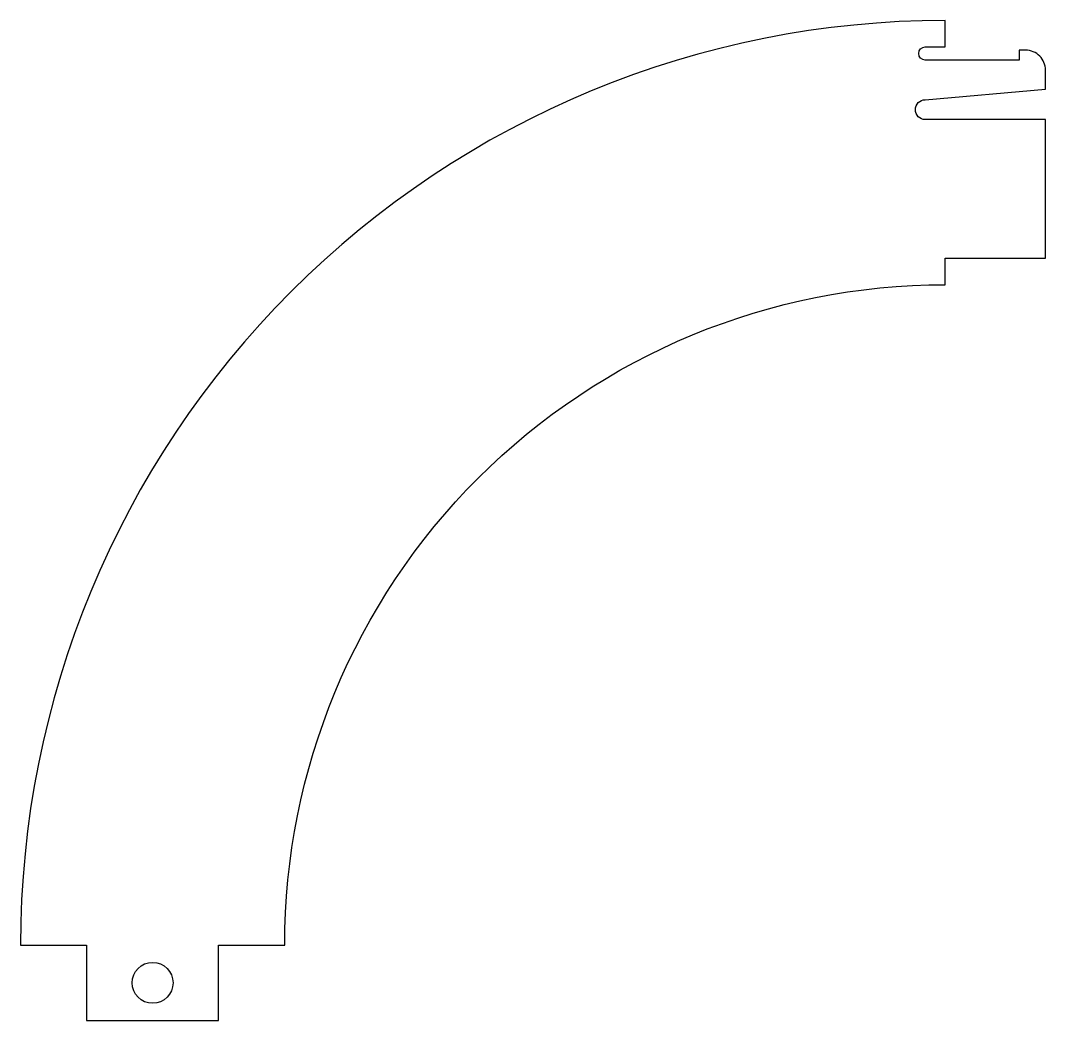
# Model space of a CAD drawing. Header units: millimetres. Extents: x -71.4 to 6.2, y -5.7 to 70.
import ezdxf

# ---------------------------------------------------------------- set-up
doc = ezdxf.new("R2010")
doc.units = ezdxf.units.MM
doc.layers.get('0').update_dxf_attribs({"linetype": 'CONTINUOUS'})

msp = doc.modelspace()

# ---------------------------------------------------------------- linework, layer by layer
msp.add_lwpolyline([(-1.4, 70, 0.414214), (-71.4, 0), (-66.4, 0), (-66.4, -5.7), (-56.4, -5.7), (-56.4, 0), (-51.4, 0, -0.414214), (-1.4, 50), (-1.4, 52), (6.2, 52), (6.2, 62.5), (-2.9, 62.5, -1), (-2.9, 64), (6.2, 64.796), (6.2, 66.25, 0.414214), (4.7, 67.75), (4.2, 67.75), (4.2, 67), (-2.9, 67, -1), (-2.9, 68), (-1.4, 68)], format="xyb", close=True)
msp.add_circle((-61.4, -2.85), 1.55)

doc.saveas('drawing.dxf')
